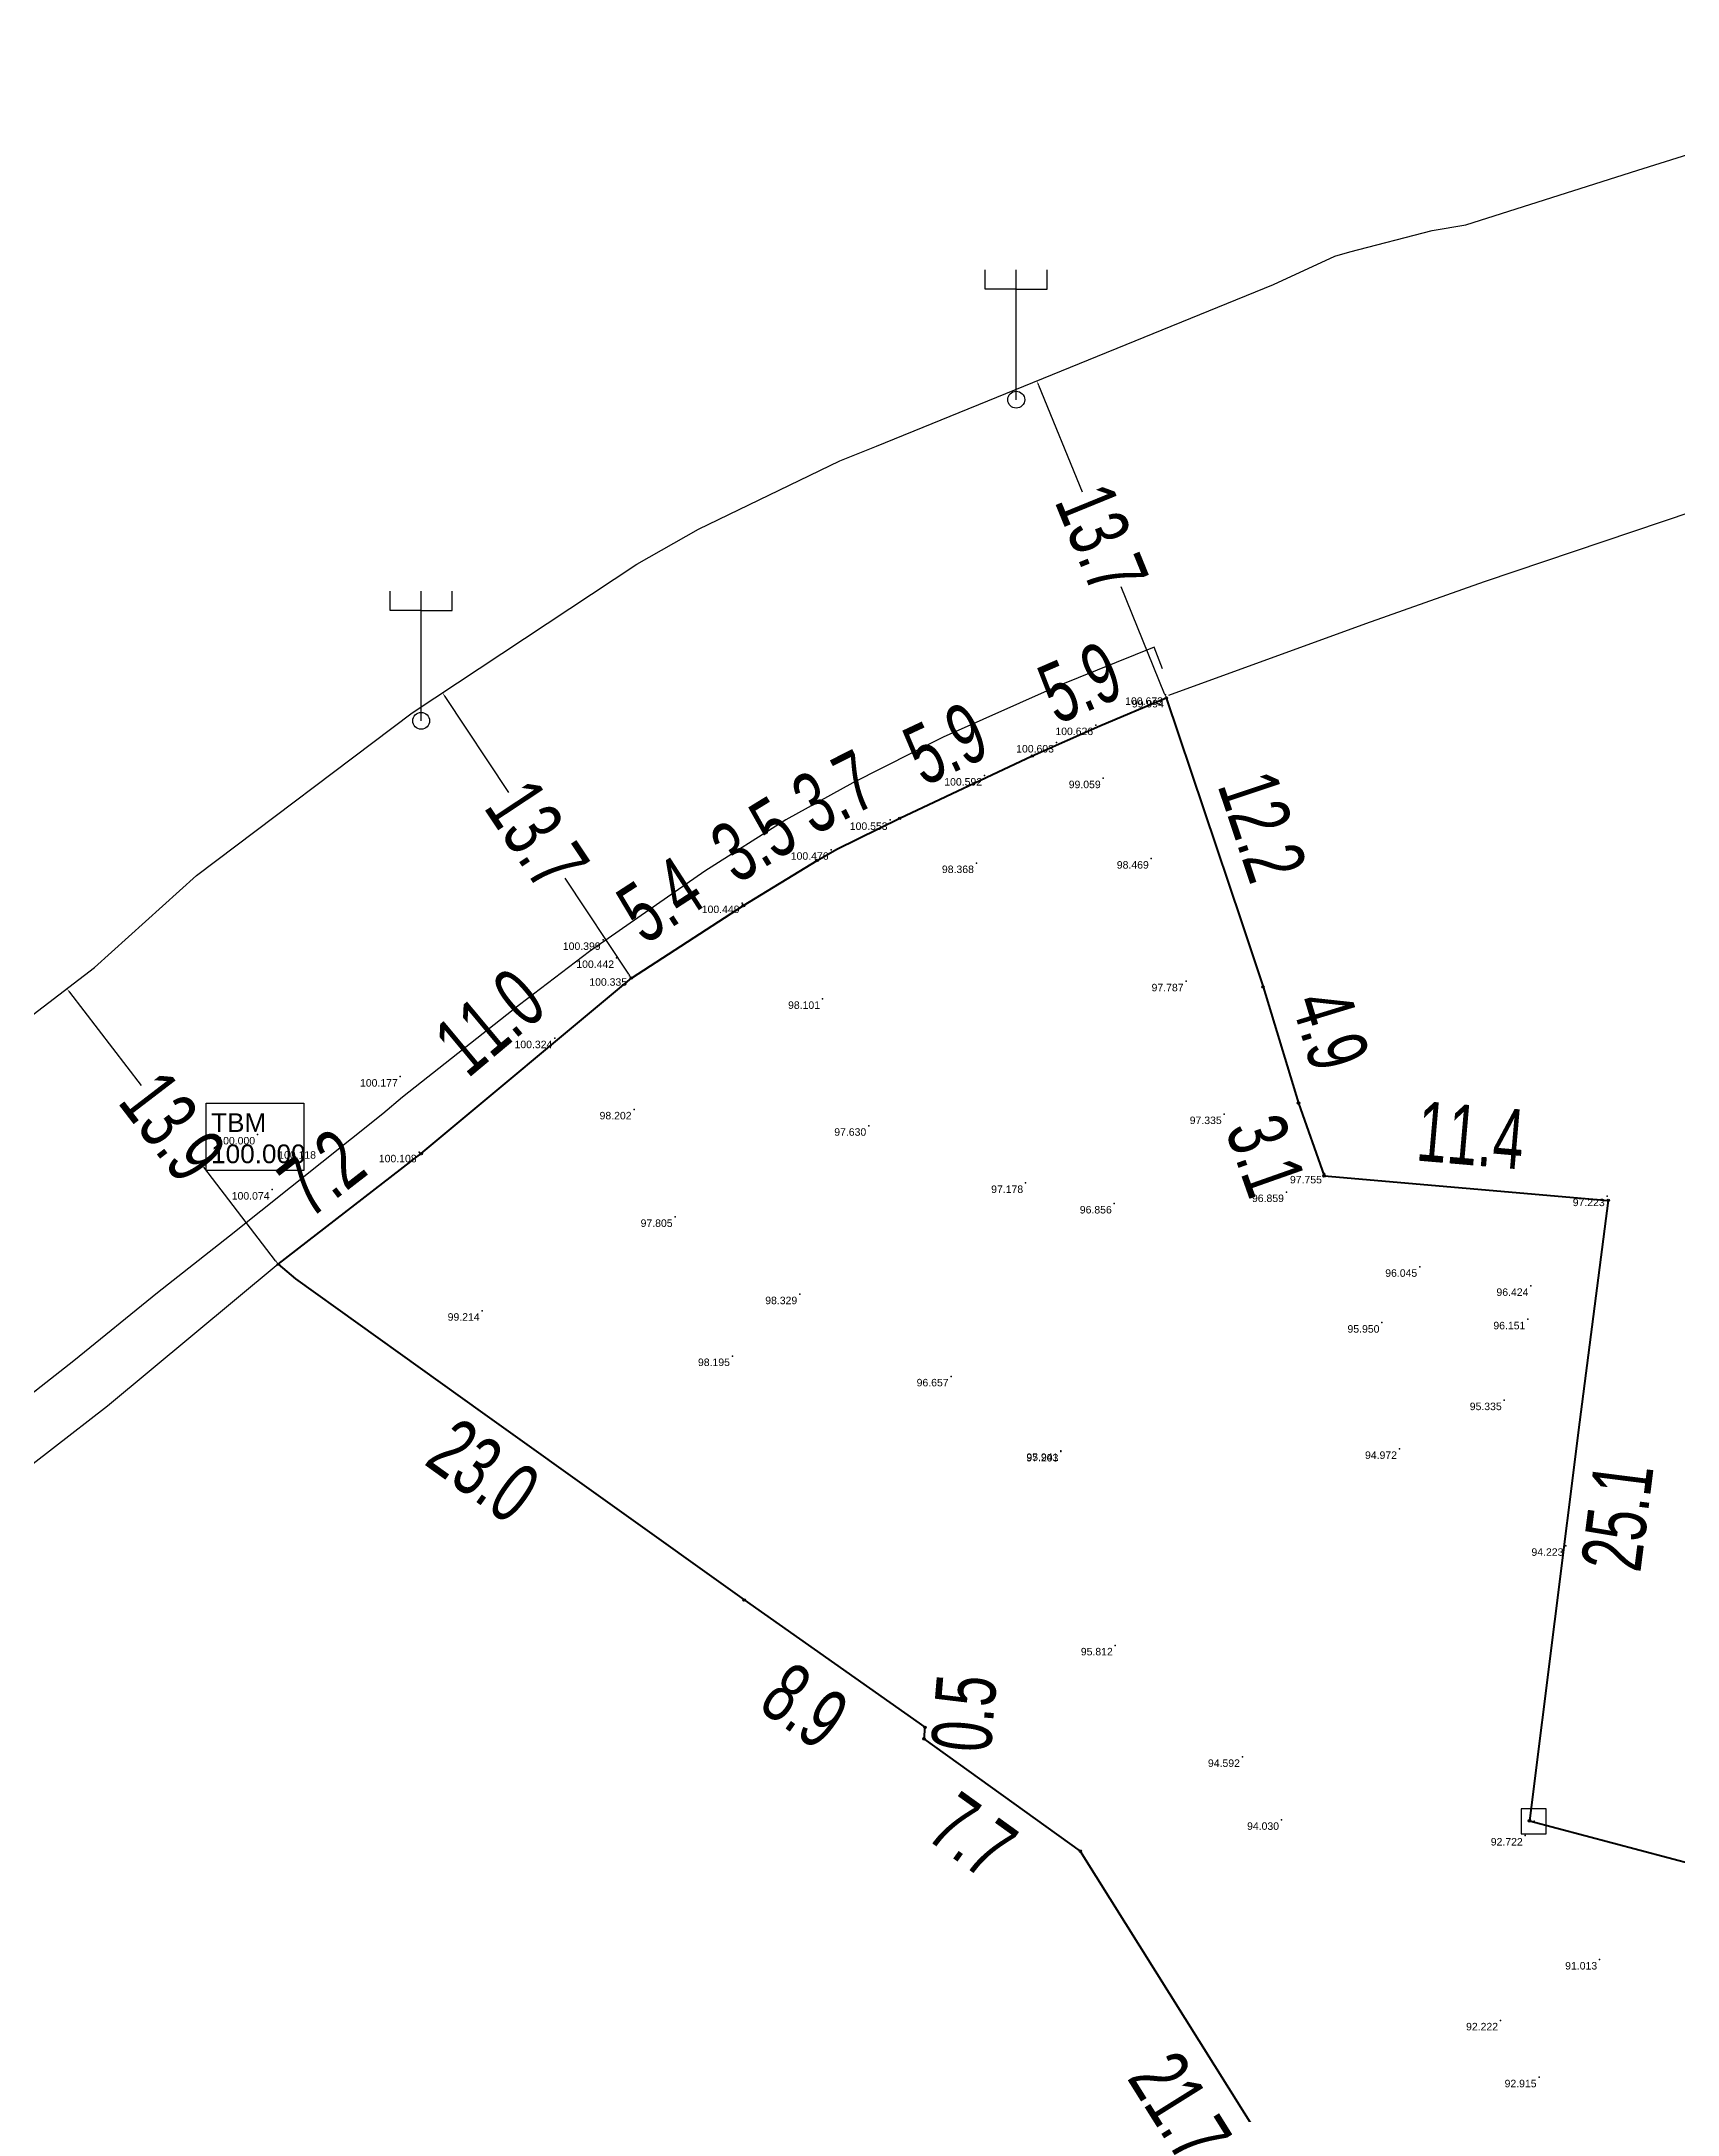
# Model space of a CAD drawing. Header units: millimetres. Extents: x 706139 to 707011, y 753722 to 954403.
# Drawn here: x 706331.9 to 706397.5, y 954308 to 954391.1 of the extents above; entities that cross this region are included whole.
import ezdxf
from ezdxf.enums import TextEntityAlignment as Align

# ---------------------------------------------------------------- set-up
doc = ezdxf.new("R2010")
doc.units = ezdxf.units.MM
doc.linetypes.add('ACAD_ISO02W100', pattern=[15, 12, -3])
doc.linetypes.add('SOLID_LINE', pattern=[0])
doc.layers.add('BD', color=1, linetype='Continuous', lineweight=40)
doc.layers.add('BD SYMBOL', color=7, linetype='Continuous', lineweight=30)
for name, color, linetype in [('dim', 7, 'Continuous'), ('DR', 4, 'ACAD_ISO02W100'), ('EP SYMBOL', 7, 'Continuous'), ('Height', 7, 'Continuous'), ('RD', 5, 'Continuous'), ('SY SYMBOL', 7, 'Continuous')]:
    doc.layers.add(name, color=color, linetype=linetype)
doc.styles.add('DIM', font='ARIALN.TTF', dxfattribs={"width": 0.8, "height": 2.4})
doc.styles.get("Standard").update_dxf_attribs({"font": 'arial.ttf'})
doc.dimstyles.get("Standard").update_dxf_attribs({"dimtxt": 0.18, "dimasz": 0.18, "dimexe": 0.18, "dimexo": 0.0625, "dimgap": 0.09, "dimtad": 0, "dimtih": 1, "dimtoh": 1, "dimdec": 4, "dimzin": 0, "dimdsep": 46, "dimtxsty": 'Standard', "dimcen": 0.09, "dimadec": 0, "dimazin": 0, "dimtfac": 1, "dimtdec": 4, "dimtofl": 0, "dimtmove": 0, "dimatfit": 3, "dimfxl": 1, "dimtolj": 1, "dimtzin": 0, "dimarcsym": 0})

# ---------------------------------------------------------------- blocks, each defined once
blk = doc.blocks.new('BD')
at = {"linetype": 'ByBlock'}
for p, q in [((-0.037, -0.034), (0.037, 0.034)), ((-0.035, 0.035), (0.035, -0.035))]:
    blk.add_line(p, q, dxfattribs=at)
blk.add_circle((0, 0), 0.05)
blk.add_point((0, 0))
blk = doc.blocks.new('EP')
at = {"color": 6}
for p, q in [((-0.415, 1.477), (-0.415, 1.736)), ((0, 1.477), (0, 1.736)), ((0.415, 1.477), (0.415, 1.736)), ((0, 1.477), (-0.415, 1.477)), ((0, 0), (0, 1.477)), ((0, 1.477), (0.415, 1.477))]:
    blk.add_line(p, q, dxfattribs=at)
blk.add_circle((0, 0), 0.113, dxfattribs=at)
blk = doc.blocks.new('SYSTONE')
at = {"color": 6}
blk.add_polyline3d([(-0.256, -0.003, 0), (-0.256, -0.253, 0), (0.244, -0.253, 0), (0.244, 0.247, 0), (-0.256, 0.247, 0), (-0.256, -0.003, 0)], close=True, dxfattribs=at)
blk.add_point((0, 0), dxfattribs=at)
blk = doc.blocks.new('*D4')
at = {"layer": 'Defpoints', "color": 0, "transparency": 16777216}
for p in [(707594.826, 954316.781), (707595.955, 954315.325), (707590.229, 954310.886)]:
    blk.add_point(p, dxfattribs=at)
at = {"layer": 'dim', "color": 0, "transparency": 16777216, "insert": (707591.963, 954314.562), "char_height": 2.4, "attachment_point": 5, "rotation": 37.78412, "style": 'DIM'}
blk.add_mtext('\\A1;7.2', dxfattribs=at)
blk = doc.blocks.new('*D5')
at = {"layer": 'Defpoints', "color": 0, "transparency": 16777216}
for p in [(707602.916, 954324.118), (707604.38, 954322.366), (707595.955, 954315.325)]:
    blk.add_point(p, dxfattribs=at)
at = {"layer": 'dim', "color": 0, "transparency": 16777216, "insert": (707598.703, 954320.598), "char_height": 2.4, "attachment_point": 5, "rotation": 39.88642, "style": 'DIM'}
blk.add_mtext('\\A1;11.0', dxfattribs=at)
blk = doc.blocks.new('*D6')
at = {"layer": 'Defpoints', "color": 0, "transparency": 16777216}
for p in [(707607.787, 954326.952), (707608.873, 954325.274), (707604.38, 954322.366)]:
    blk.add_point(p, dxfattribs=at)
at = {"layer": 'dim', "color": 0, "transparency": 16777216, "insert": (707605.54, 954325.498), "char_height": 2.4, "attachment_point": 5, "rotation": 32.91212, "style": 'DIM'}
blk.add_mtext('\\A1;5.4', dxfattribs=at)
blk = doc.blocks.new('*D7')
at = {"layer": 'Defpoints', "color": 0, "transparency": 16777216}
for p in [(707610.761, 954328.822), (707611.826, 954327.086), (707608.873, 954325.274)]:
    blk.add_point(p, dxfattribs=at)
at = {"layer": 'dim', "color": 0, "transparency": 16777216, "insert": (707609.284, 954327.916), "char_height": 2.4, "attachment_point": 5, "rotation": 31.53383, "style": 'DIM'}
blk.add_mtext('\\A1;3.5', dxfattribs=at)
blk = doc.blocks.new('*D8')
at = {"layer": 'Defpoints', "color": 0, "transparency": 16777216}
for p in [(707614.17, 954330.664), (707615.134, 954328.772), (707611.826, 954327.086)]:
    blk.add_point(p, dxfattribs=at)
at = {"layer": 'dim', "color": 0, "transparency": 16777216, "insert": (707612.516, 954329.821), "char_height": 2.4, "attachment_point": 5, "rotation": 27.00673, "style": 'DIM'}
blk.add_mtext('\\A1;3.7', dxfattribs=at)
blk = doc.blocks.new('*D9')
at = {"layer": 'Defpoints', "color": 0, "transparency": 16777216}
for p in [(707619.632, 954333.008), (707620.449, 954331.271), (707615.134, 954328.772)]:
    blk.add_point(p, dxfattribs=at)
at = {"layer": 'dim', "color": 0, "transparency": 16777216, "insert": (707616.975, 954331.758), "char_height": 2.4, "attachment_point": 5, "rotation": 25.18191, "style": 'DIM'}
blk.add_mtext('\\A1;5.9', dxfattribs=at)
blk = doc.blocks.new('*D10')
at = {"layer": 'Defpoints', "color": 0, "transparency": 16777216}
for p in [(707625.05, 954335.374), (707625.819, 954333.601), (707620.449, 954331.271)]:
    blk.add_point(p, dxfattribs=at)
at = {"layer": 'dim', "color": 0, "transparency": 16777216, "insert": (707622.365, 954334.209), "char_height": 2.4, "attachment_point": 5, "rotation": 23.45342, "style": 'DIM'}
blk.add_mtext('\\A1;5.9', dxfattribs=at)
blk = doc.blocks.new('*D11')
at = {"layer": 'Defpoints', "color": 0, "transparency": 16777216}
for p in [(707625.819, 954333.601), (707631.614, 954322.651), (707629.696, 954322.009)]:
    blk.add_point(p, dxfattribs=at)
at = {"layer": 'dim', "color": 0, "transparency": 16777216, "insert": (707629.676, 954328.447), "char_height": 2.4, "attachment_point": 5, "rotation": 288.49074, "style": 'DIM'}
blk.add_mtext('\\A1;12.2', dxfattribs=at)
blk = doc.blocks.new('*D12')
at = {"layer": 'Defpoints', "color": 0, "transparency": 16777216}
for p in [(707629.696, 954322.009), (707633.106, 954317.96), (707631.117, 954317.353)]:
    blk.add_point(p, dxfattribs=at)
at = {"layer": 'dim', "color": 0, "transparency": 16777216, "insert": (707632.395, 954320.288), "char_height": 2.4, "attachment_point": 5, "rotation": 286.97206, "style": 'DIM'}
blk.add_mtext('\\A1;4.9', dxfattribs=at)
blk = doc.blocks.new('*D13')
at = {"layer": 'Defpoints', "color": 0, "transparency": 16777216}
for p in [(707631.117, 954317.353), (707632.146, 954314.434), (707630.309, 954313.787)]:
    blk.add_point(p, dxfattribs=at)
at = {"layer": 'dim', "color": 0, "transparency": 16777216, "insert": (707629.794, 954315.246), "char_height": 2.4, "attachment_point": 5, "rotation": 289.41847, "style": 'DIM'}
blk.add_mtext('\\A1;3.1', dxfattribs=at)
blk = doc.blocks.new('*D14')
at = {"layer": 'Defpoints', "color": 0, "transparency": 16777216}
for p in [(707643.719, 954315.575), (707632.146, 954314.434), (707643.536, 954313.451)]:
    blk.add_point(p, dxfattribs=at)
at = {"layer": 'dim', "color": 0, "transparency": 16777216, "insert": (707638.024, 954316.066), "char_height": 2.4, "attachment_point": 5, "rotation": 355.06738, "style": 'DIM'}
blk.add_mtext('\\A1;11.4', dxfattribs=at)
blk = doc.blocks.new('*D15')
at = {"layer": 'Defpoints', "color": 0, "transparency": 16777216}
for p in [(707643.536, 954313.451), (707640.377, 954288.57), (707642.332, 954288.322)]:
    blk.add_point(p, dxfattribs=at)
at = {"layer": 'dim', "color": 0, "transparency": 16777216, "insert": (707643.912, 954300.762), "char_height": 2.4, "attachment_point": 5, "rotation": 82.76419, "style": 'DIM'}
blk.add_mtext('\\A1;25.1', dxfattribs=at)
blk = doc.blocks.new('*D16')
at = {"layer": 'Defpoints', "color": 0, "transparency": 16777216}
for p in [(707640.377, 954288.57), (707681.349, 954279.824), (707680.815, 954277.815)]:
    blk.add_point(p, dxfattribs=at)
at = {"layer": 'dim', "color": 0, "transparency": 16777216, "insert": (707661.13, 954285.202), "char_height": 2.4, "attachment_point": 5, "rotation": 345.10625, "style": 'DIM'}
blk.add_mtext('\\A1;41.8', dxfattribs=at)
blk = doc.blocks.new('*D251')
at = {"layer": 'Defpoints', "color": 0, "transparency": 16777216}
for p in [(707622.373, 954287.356), (707620.624, 954286.262), (707633.864, 954268.995)]:
    blk.add_point(p, dxfattribs=at)
at = {"layer": 'dim', "color": 0, "transparency": 16777216, "insert": (707626.37, 954277.081), "char_height": 2.4, "attachment_point": 5, "rotation": 302.03987, "style": 'DIM'}
blk.add_mtext('\\A1;21.7', dxfattribs=at)
blk = doc.blocks.new('*D252')
at = {"layer": 'Defpoints', "color": 0, "transparency": 16777216}
for p in [(707616.108, 954291.86), (707614.933, 954290.226), (707622.373, 954287.356)]:
    blk.add_point(p, dxfattribs=at)
at = {"layer": 'dim', "color": 0, "transparency": 16777216, "insert": (707618.065, 954287.974), "char_height": 2.4, "attachment_point": 5, "rotation": 324.28709, "style": 'DIM'}
blk.add_mtext('\\A1;7.7', dxfattribs=at)
blk = doc.blocks.new('*D253')
at = {"layer": 'Defpoints', "color": 0, "transparency": 16777216}
for p in [(707616.108, 954291.86), (707616.146, 954292.322), (707617.985, 954292.171)]:
    blk.add_point(p, dxfattribs=at)
at = {"layer": 'dim', "color": 0, "transparency": 16777216, "insert": (707617.72, 954292.883), "char_height": 2.4, "attachment_point": 5, "rotation": 85.29794, "style": 'DIM'}
blk.add_mtext('\\A1;0.5', dxfattribs=at)
blk = doc.blocks.new('*D254')
at = {"layer": 'Defpoints', "color": 0, "transparency": 16777216}
for p in [(707608.9, 954297.426), (707607.703, 954295.728), (707616.146, 954292.322)]:
    blk.add_point(p, dxfattribs=at)
at = {"layer": 'dim', "color": 0, "transparency": 16777216, "insert": (707611.326, 954293.176), "char_height": 2.4, "attachment_point": 5, "rotation": 324.83957, "style": 'DIM'}
blk.add_mtext('\\A1;8.9', dxfattribs=at)
blk = doc.blocks.new('*D255')
at = {"layer": 'Defpoints', "color": 0, "transparency": 16777216}
for p in [(707590.229, 954310.886), (707589.113, 954309.338), (707608.9, 954297.426)]:
    blk.add_point(p, dxfattribs=at)
at = {"layer": 'dim', "color": 0, "transparency": 16777216, "insert": (707598.448, 954302.608), "char_height": 2.4, "attachment_point": 5, "rotation": 324.21201, "style": 'DIM'}
blk.add_mtext('\\A1;23.0', dxfattribs=at)
blk = doc.blocks.new('*D491')
at = {"layer": 'Defpoints', "color": 0, "transparency": 16777216}
for p in [(707620.633, 954346.313), (707620.633, 954346.313), (707625.819, 954333.601)]:
    blk.add_point(p, dxfattribs=at)
at = {"layer": 'dim', "color": 0, "lineweight": -2, "transparency": 16777216}
for p, q in [((707620.701, 954346.146), (707622.447, 954341.865)), ((707625.751, 954333.768), (707624.004, 954338.049))]:
    blk.add_line(p, q, dxfattribs=at)
at = {"layer": 'dim', "color": 0, "transparency": 16777216}
for points in [[(707620.728, 954346.158), (707620.673, 954346.135), (707620.633, 954346.313)], [(707625.779, 954333.779), (707625.723, 954333.756), (707625.819, 954333.601)]]:
    blk.add_solid(points, dxfattribs=at)
at = {"layer": 'dim', "color": 0, "transparency": 16777216, "insert": (707623.226, 954339.957), "char_height": 2.4, "attachment_point": 5, "rotation": 292.19655, "style": 'DIM'}
blk.add_mtext('\\A1;13.7', dxfattribs=at)
blk = doc.blocks.new('*D492')
at = {"layer": 'Defpoints', "color": 0, "transparency": 16777216}
for p in [(707581.753, 954321.941), (707581.753, 954321.941), (707590.229, 954310.886)]:
    blk.add_point(p, dxfattribs=at)
at = {"layer": 'dim', "color": 0, "lineweight": -2, "transparency": 16777216}
for p, q in [((707581.862, 954321.798), (707584.735, 954318.051)), ((707590.119, 954311.029), (707587.246, 954314.776))]:
    blk.add_line(p, q, dxfattribs=at)
at = {"layer": 'dim', "color": 0, "transparency": 16777216}
for points in [[(707581.886, 954321.816), (707581.838, 954321.78), (707581.753, 954321.941)], [(707590.143, 954311.047), (707590.095, 954311.011), (707590.229, 954310.886)]]:
    blk.add_solid(points, dxfattribs=at)
at = {"layer": 'dim', "color": 0, "transparency": 16777216, "insert": (707585.991, 954316.413), "char_height": 2.4, "attachment_point": 5, "rotation": 307.47982, "style": 'DIM'}
blk.add_mtext('\\A1;13.9', dxfattribs=at)
blk = doc.blocks.new('*D493')
at = {"layer": 'Defpoints', "color": 0, "transparency": 16777216}
for p in [(707596.807, 954333.81), (707596.807, 954333.81), (707604.38, 954322.366)]:
    blk.add_point(p, dxfattribs=at)
at = {"layer": 'dim', "color": 0, "lineweight": -2, "transparency": 16777216}
for p, q in [((707596.906, 954333.66), (707599.456, 954329.806)), ((707604.28, 954322.516), (707601.73, 954326.37))]:
    blk.add_line(p, q, dxfattribs=at)
at = {"layer": 'dim', "color": 0, "transparency": 16777216}
for points in [[(707596.931, 954333.676), (707596.881, 954333.643), (707596.807, 954333.81)], [(707604.305, 954322.533), (707604.255, 954322.5), (707604.38, 954322.366)]]:
    blk.add_solid(points, dxfattribs=at)
at = {"layer": 'dim', "color": 0, "transparency": 16777216, "insert": (707600.593, 954328.088), "char_height": 2.4, "attachment_point": 5, "rotation": 303.49421, "style": 'DIM'}
blk.add_mtext('\\A1;13.7', dxfattribs=at)
blk = doc.blocks.new('FGHFGH')
at = {"layer": 'BD'}
for p, q in [((707623.14874, 954332.4772), (707625.81921, 954333.60116)), ((707625.81921, 954333.60116), (707628.83174, 954324.6192)), ((707620.44874, 954331.2712), (707623.14874, 954332.4772)), ((707615.13374, 954328.7722), (707620.44874, 954331.2712)), ((707612.61774, 954327.5282), (707615.13374, 954328.7722)), ((707611.82574, 954327.0862), (707612.61774, 954327.5282)), ((707608.87274, 954325.2742), (707611.82574, 954327.0862)), ((707604.37974, 954322.3662), (707608.87274, 954325.2742)), ((707628.83174, 954324.6192), (707629.69574, 954322.0092)), ((707595.95474, 954315.3252), (707604.37974, 954322.3662)), ((707629.69574, 954322.0092), (707631.11674, 954317.3532)), ((707631.11674, 954317.3532), (707632.14574, 954314.4342)), ((707590.22874, 954310.8862), (707595.95474, 954315.3252)), ((707632.14574, 954314.4342), (707643.53574, 954313.4512)), ((707643.53574, 954313.4512), (707642.37474, 954304.5582)), ((707590.22874, 954310.8862), (707590.92174, 954310.3102)), ((707590.92174, 954310.3102), (707598.40974, 954304.9342)), ((707598.40974, 954304.9342), (707608.89974, 954297.4262)), ((707642.37474, 954304.5582), (707640.37674, 954288.5702)), ((707608.89974, 954297.4262), (707616.14574, 954292.3222)), ((707616.14574, 954292.3222), (707616.10774, 954291.8602)), ((707616.10774, 954291.8602), (707622.37274, 954287.3562)), ((707640.37674, 954288.5702), (707680.81474, 954277.8152)), ((707622.37274, 954287.3562), (707633.86374, 954268.9952))]:
    blk.add_line(p, q, dxfattribs=at)
at = {"layer": 'DR'}
for p, q in [((707625.32874, 954335.6332), (707621.52274, 954334.0982)), ((707625.66574, 954334.7652), (707625.32874, 954335.6332)), ((707621.52274, 954334.0982), (707616.87674, 954332.0202)), ((707616.87674, 954332.0202), (707613.26174, 954330.2012)), ((707613.26174, 954330.2012), (707610.57574, 954328.7082)), ((707610.57574, 954328.7082), (707607.32474, 954326.6532)), ((707607.32474, 954326.6532), (707602.70274, 954323.4352)), ((707602.70274, 954323.4352), (707599.89774, 954321.2962)), ((707599.89774, 954321.2962), (707595.20874, 954317.5932)), ((707595.20874, 954317.5932), (707594.41474, 954316.9182)), ((707594.41474, 954316.9182), (707588.27274, 954312.0132)), ((707588.27274, 954312.0132), (707585.38974, 954309.7412)), ((707585.38974, 954309.7412), (707582.03474, 954307.0192)), ((707582.03474, 954307.0192), (707578.82574, 954304.5012))]:
    blk.add_line(p, q, dxfattribs=at)
at = {"layer": 'RD'}
for p, q in [((707644.72274, 954354.7592), (707661.07674, 954359.9242)), ((707637.82674, 954352.5652), (707644.72274, 954354.7592)), ((707633.18074, 954351.4842), (707636.47374, 954352.3442)), ((707636.47374, 954352.3442), (707637.82674, 954352.5652)), ((707632.57374, 954351.3132), (707633.18074, 954351.4842)), ((707630.11074, 954350.1802), (707632.57374, 954351.3132)), ((707614.20474, 954343.6902), (707630.11074, 954350.1802)), ((707612.73774, 954343.1072), (707614.20474, 954343.6902)), ((707607.07474, 954340.3722), (707612.73774, 954343.1072)), ((707646.91774, 954341.0752), (707638.56074, 954338.2602)), ((707604.59274, 954338.9622), (707607.07474, 954340.3722)), ((707595.59374, 954333.0072), (707604.59274, 954338.9622)), ((707638.56074, 954338.2602), (707633.80174, 954336.5752)), ((707633.80174, 954336.5752), (707625.91174, 954333.6902)), ((707586.94774, 954326.4782), (707595.59374, 954333.0072)), ((707582.86174, 954322.7912), (707586.94774, 954326.4782)), ((707568.99574, 954312.1592), (707582.86174, 954322.7912)), ((707590.22874, 954310.8862), (707583.38374, 954305.1962)), ((707583.38374, 954305.1962), (707573.64074, 954297.6442))]:
    blk.add_line(p, q, dxfattribs=at)
at = {"layer": 'BD SYMBOL'}
for p in [(707625.81921, 954333.60116), (707620.44874, 954331.2712), (707615.13374, 954328.7722), (707611.82574, 954327.0862), (707608.87274, 954325.2742), (707604.37974, 954322.3662), (707629.69574, 954322.0092), (707631.11674, 954317.3532), (707595.95474, 954315.3252), (707632.14574, 954314.4342), (707643.53574, 954313.4512), (707590.22874, 954310.8862), (707608.89974, 954297.4262), (707616.10774, 954291.8602), (707616.14574, 954292.3222), (707640.37674, 954288.5702), (707622.37274, 954287.3562)]:
    blk.add_blockref('BD', p, dxfattribs=at)
at = {"layer": 'EP SYMBOL', "xscale": 3, "yscale": 3, "zscale": 3}
for p in [(707619.80374, 954345.5592), (707595.95274, 954332.6792)]:
    blk.add_blockref('EP', p, dxfattribs=at)
at = {"layer": 'SY SYMBOL', "xscale": 2, "yscale": 2, "zscale": 2}
blk.add_blockref('SYSTONE', (707640.56074, 954288.5532), dxfattribs=at)
at = {"layer": 'dim'}
for p1, p2, picture, middle in [((707625.819206, 954333.601161), (707620.63254, 954346.312889), '*D491', (707623.225873, 954339.957025)), ((707604.37974, 954322.3662), (707596.80691, 954333.81001), '*D493', (707600.59332, 954328.08811)), ((707590.22874, 954310.8862), (707581.75252, 954321.94069), '*D492', (707585.99063, 954316.41345))]:
    dim = blk.add_aligned_dim(p1=p1, p2=p2, distance=0, dimstyle='Standard', override={"dimsd1": 0, "dimsd2": 0}, dxfattribs=at)
    dim.commit()
    dim.dimension.update_dxf_attribs({"geometry": picture, "text_midpoint": middle})
for p1, p2, distance, picture, middle in [((707620.44874, 954331.2712), (707625.81921, 954333.60116), 1.93213, '*D10', (707622.36498, 954334.20868)), ((707615.13374, 954328.7722), (707620.44874, 954331.2712), 1.91888, '*D9', (707616.97477, 954331.75822)), ((707625.81921, 954333.60116), (707629.69574, 954322.0092), 2.02286, '*D11', (707629.67591, 954328.44674)), ((707611.82574, 954327.0862), (707615.13374, 954328.7722), 2.12324, '*D8', (707612.51559, 954329.82091)), ((707608.87274, 954325.2742), (707611.82574, 954327.0862), 2.03623, '*D7', (707609.28428, 954327.91575)), ((707604.37974, 954322.3662), (707608.87274, 954325.2742), 1.99879, '*D6', (707605.54019, 954325.49819)), ((707595.95474, 954315.3252), (707604.37974, 954322.3662), 2.28327, '*D5', (707598.70305, 954320.59769)), ((707629.69574, 954322.0092), (707631.11674, 954317.3532), 2.07974, '*D12', (707632.3954, 954320.28829)), ((707631.11674, 954317.3532), (707632.14574, 954314.4342), -1.94768, '*D13', (707629.79435, 954315.24617)), ((707632.14574, 954314.4342), (707643.53574, 954313.4512), 2.13122, '*D14', (707638.02399, 954316.06603)), ((707590.22874, 954310.8862), (707595.95474, 954315.3252), 1.84239, '*D4', (707591.96293, 954314.56179)), ((707643.53574, 954313.4512), (707640.37674, 954288.5702), 1.97112, '*D15', (707643.91166, 954300.76244)), ((707608.89974, 954297.4262), (707590.22874, 954310.8862), 1.9087, '*D255', (707598.44805, 954302.60789)), ((707616.14574, 954292.3222), (707608.89974, 954297.4262), 2.07732, '*D254', (707611.32648, 954293.17591)), ((707622.37274, 954287.3562), (707616.10774, 954291.8602), 2.01267, '*D252', (707618.0654, 954287.97402)), ((707640.37674, 954288.5702), (707680.81474, 954277.8152), 2.07872, '*D16', (707661.13003, 954285.20159)), ((707633.86374, 954268.9952), (707622.37274, 954287.3562), 2.06264, '*D251', (707626.36978, 954277.08145))]:
    dim = blk.add_aligned_dim(p1=p1, p2=p2, distance=distance, dimstyle='Standard', dxfattribs=at)
    dim.commit()
    dim.dimension.update_dxf_attribs({"geometry": picture, "text_midpoint": middle})
dim = blk.add_linear_dim(base=(707617.98466, 954292.17095), p1=(707616.10774, 954291.8602), p2=(707616.14574, 954292.3222), angle=85.2979446, dimstyle='Standard', dxfattribs=at)
dim.commit()
dim.dimension.update_dxf_attribs({"geometry": '*D253', "text_midpoint": (707617.71957, 954292.88275), "dimtype": 129})

msp = doc.modelspace()

# ---------------------------------------------------------------- linework, layer by layer
msp.add_lwpolyline([(706338.5223, 954348.5632), (706342.4306, 954348.5632), (706342.4306, 954345.8621), (706338.5223, 954345.8621)], close=True)
at = {"color": 0, "linetype": 'SOLID_LINE'}
for p in [(706376.9648, 954364.9377, 100.6732), (706376.9648, 954364.9377, 100.6732), (706376.9648, 954364.9377, 100.6732), (706377.0005, 954364.8335, 99.9943), (706377.0005, 954364.8335, 99.9943), (706377.0005, 954364.8335, 99.9943), (706374.1677, 954363.7248, 100.6257), (706374.1677, 954363.7248, 100.6257), (706374.1677, 954363.7248, 100.6257), (706372.5963, 954363.0268, 100.6029), (706372.5963, 954363.0268, 100.6029), (706372.5963, 954363.0268, 100.6029), (706369.7146, 954361.7005, 100.5922), (706369.7146, 954361.7005, 100.5922), (706369.7146, 954361.7005, 100.5922), (706374.4696, 954361.5961, 99.0588), (706374.4696, 954361.5961, 99.0588), (706374.4696, 954361.5961, 99.0588), (706365.9272, 954359.9232, 100.553), (706365.9272, 954359.9232, 100.553), (706365.9272, 954359.9232, 100.553), (706363.5623, 954358.7254, 100.476), (706363.5623, 954358.7254, 100.476), (706363.5623, 954358.7254, 100.476), (706369.3873, 954358.1935, 98.3683), (706369.3873, 954358.1935, 98.3683), (706369.3873, 954358.1935, 98.3683), (706376.3974, 954358.3704, 98.4688), (706376.3974, 954358.3704, 98.4688), (706376.3974, 954358.3704, 98.4688), (706359.9941, 954356.5881, 100.4492), (706359.9941, 954356.5881, 100.4492), (706359.9941, 954356.5881, 100.4492), (706354.4262, 954355.1112, 100.3989), (706354.4262, 954355.1112, 100.3989), (706354.4262, 954355.1112, 100.3989), (706354.9656, 954354.3862, 100.4423), (706354.9656, 954354.3862, 100.4423), (706354.9656, 954354.3862, 100.4423), (706355.4868, 954353.6735, 100.3349), (706355.4868, 954353.6735, 100.3349), (706355.4868, 954353.6735, 100.3349), (706377.7906, 954353.4509, 97.7875), (706377.7906, 954353.4509, 97.7875), (706377.7906, 954353.4509, 97.7875), (706363.2201, 954352.746, 98.1009), (706363.2201, 954352.746, 98.1009), (706363.2201, 954352.746, 98.1009), (706352.49, 954351.1695, 100.3241), (706352.49, 954351.1695, 100.3241), (706352.49, 954351.1695, 100.3241), (706346.2964, 954349.6283, 100.1768), (706346.2964, 954349.6283, 100.1768), (706346.2964, 954349.6283, 100.1768), (706355.6663, 954348.3157, 98.202), (706355.6663, 954348.3157, 98.202), (706355.6663, 954348.3157, 98.202), (706340.577, 954347.31, 100), (706340.577, 954347.31, 100), (706340.577, 954347.31, 100), (706365.0725, 954347.6584, 97.6298), (706365.0725, 954347.6584, 97.6298), (706365.0725, 954347.6584, 97.6298), (706379.3194, 954348.1268, 97.3352), (706379.3194, 954348.1268, 97.3352), (706379.3194, 954348.1268, 97.3352), (706343.0171, 954346.7378, 100.1175), (706343.0171, 954346.7378, 100.1175), (706343.0171, 954346.7378, 100.1175), (706347.0511, 954346.594, 100.1077), (706347.0511, 954346.594, 100.1077), (706347.0511, 954346.594, 100.1077), (706383.3364, 954345.7484, 97.7546), (706383.3364, 954345.7484, 97.7546), (706383.3364, 954345.7484, 97.7546), (706341.1555, 954345.0978, 100.0738), (706341.1555, 954345.0978, 100.0738), (706341.1555, 954345.0978, 100.0738), (706371.3613, 954345.364, 97.1777), (706371.3613, 954345.364, 97.1777), (706371.3613, 954345.364, 97.1777), (706381.8138, 954345.0005, 96.8592), (706381.8138, 954345.0005, 96.8592), (706381.8138, 954345.0005, 96.8592), (706394.6707, 954344.8363, 97.2231), (706394.6707, 954344.8363, 97.2231), (706394.6707, 954344.8363, 97.2231), (706357.3106, 954344.0037, 97.8052), (706357.3106, 954344.0037, 97.8052), (706357.3106, 954344.0037, 97.8052), (706374.9136, 954344.5411, 96.8563), (706374.9136, 954344.5411, 96.8563), (706374.9136, 954344.5411, 96.8563), (706387.156, 954342.0025, 96.0453), (706387.156, 954342.0025, 96.0453), (706387.156, 954342.0025, 96.0453), (706362.3059, 954340.904, 98.3287), (706362.3059, 954340.904, 98.3287), (706362.3059, 954340.904, 98.3287), (706391.6134, 954341.237, 96.4241), (706391.6134, 954341.237, 96.4241), (706391.6134, 954341.237, 96.4241), (706349.5772, 954340.242, 99.2138), (706349.5772, 954340.242, 99.2138), (706349.5772, 954340.242, 99.2138), (706391.4895, 954339.8968, 96.1515), (706391.4895, 954339.8968, 96.1515), (706391.4895, 954339.8968, 96.1515), (706385.6428, 954339.7631, 95.9503), (706385.6428, 954339.7631, 95.9503), (706385.6428, 954339.7631, 95.9503), (706359.6089, 954338.4242, 98.1955), (706359.6089, 954338.4242, 98.1955), (706359.6089, 954338.4242, 98.1955), (706368.3737, 954337.6095, 96.657), (706368.3737, 954337.6095, 96.657), (706368.3737, 954337.6095, 96.657), (706390.5425, 954336.6549, 95.3348), (706390.5425, 954336.6549, 95.3348), (706390.5425, 954336.6549, 95.3348), (706372.7711, 954334.5972, 97.2028), (706372.7711, 954334.5972, 97.2028), (706372.7711, 954334.5972, 97.2028), (706372.7727, 954334.6183, 95.9406), (706372.7727, 954334.6183, 95.9406), (706372.7727, 954334.6183, 95.9406), (706386.3449, 954334.6994, 94.9721), (706386.3449, 954334.6994, 94.9721), (706386.3449, 954334.6994, 94.9721), (706393.0158, 954330.8132, 94.2233), (706393.0158, 954330.8132, 94.2233), (706393.0158, 954330.8132, 94.2233), (706374.954, 954326.8215, 95.8119), (706374.954, 954326.8215, 95.8119), (706374.954, 954326.8215, 95.8119), (706380.0496, 954322.3483, 94.5918), (706380.0496, 954322.3483, 94.5918), (706380.0496, 954322.3483, 94.5918), (706381.6172, 954319.8243, 94.0304), (706381.6172, 954319.8243, 94.0304), (706381.6172, 954319.8243, 94.0304), (706391.386, 954319.1956, 92.7222), (706391.386, 954319.1956, 92.7222), (706391.386, 954319.1956, 92.7222), (706394.3679, 954314.2231, 91.0131), (706394.3679, 954314.2231, 91.0131), (706394.3679, 954314.2231, 91.0131), (706390.3955, 954311.7838, 92.2221), (706390.3955, 954311.7838, 92.2221), (706390.3955, 954311.7838, 92.2221), (706391.9394, 954309.5015, 92.9146), (706391.9394, 954309.5015, 92.9146), (706391.9394, 954309.5015, 92.9146)]:
    msp.add_point(p, dxfattribs=at)

# ---------------------------------------------------------------- block references
msp.add_blockref('FGHFGH', (-1248.8207, 31.2158))

# ---------------------------------------------------------------- texts
at = {"insert": (706338.7137, 954348.158), "char_height": 0.75, "attachment_point": 1}
msp.add_mtext_dynamic_manual_height_columns('TBM 100.000', width=3.293021, gutter_width=12.5, heights=[0], dxfattribs=at)
at = {"layer": 'Height', "color": 4, "linetype": 'SOLID_LINE'}
for s, p in [('100.673', (706376.8648, 954364.8377, 100.6732)), ('100.673', (706376.8648, 954364.8377, 100.6732)), ('100.673', (706376.8648, 954364.8377, 100.6732)), ('99.994', (706376.9005, 954364.7335, 99.9943)), ('99.994', (706376.9005, 954364.7335, 99.9943)), ('99.994', (706376.9005, 954364.7335, 99.9943)), ('100.626', (706374.0677, 954363.6248, 100.6257)), ('100.626', (706374.0677, 954363.6248, 100.6257)), ('100.626', (706374.0677, 954363.6248, 100.6257)), ('100.603', (706372.4963, 954362.9268, 100.6029)), ('100.603', (706372.4963, 954362.9268, 100.6029)), ('100.603', (706372.4963, 954362.9268, 100.6029)), ('100.592', (706369.6146, 954361.6005, 100.5922)), ('100.592', (706369.6146, 954361.6005, 100.5922)), ('100.592', (706369.6146, 954361.6005, 100.5922)), ('99.059', (706374.3696, 954361.4961, 99.0588)), ('99.059', (706374.3696, 954361.4961, 99.0588)), ('99.059', (706374.3696, 954361.4961, 99.0588)), ('100.553', (706365.8272, 954359.8232, 100.553)), ('100.553', (706365.8272, 954359.8232, 100.553)), ('100.553', (706365.8272, 954359.8232, 100.553)), ('100.476', (706363.4623, 954358.6254, 100.476)), ('100.476', (706363.4623, 954358.6254, 100.476)), ('100.476', (706363.4623, 954358.6254, 100.476)), ('98.469', (706376.2974, 954358.2704, 98.4688)), ('98.469', (706376.2974, 954358.2704, 98.4688)), ('98.469', (706376.2974, 954358.2704, 98.4688)), ('98.368', (706369.2873, 954358.0935, 98.3683)), ('98.368', (706369.2873, 954358.0935, 98.3683)), ('98.368', (706369.2873, 954358.0935, 98.3683)), ('100.449', (706359.8941, 954356.4881, 100.4492)), ('100.449', (706359.8941, 954356.4881, 100.4492)), ('100.449', (706359.8941, 954356.4881, 100.4492)), ('100.399', (706354.3262, 954355.0112, 100.3989)), ('100.399', (706354.3262, 954355.0112, 100.3989)), ('100.399', (706354.3262, 954355.0112, 100.3989)), ('100.442', (706354.8656, 954354.2862, 100.4423)), ('100.442', (706354.8656, 954354.2862, 100.4423)), ('100.442', (706354.8656, 954354.2862, 100.4423)), ('100.335', (706355.3868, 954353.5735, 100.3349)), ('100.335', (706355.3868, 954353.5735, 100.3349)), ('100.335', (706355.3868, 954353.5735, 100.3349)), ('97.787', (706377.6906, 954353.3509, 97.7875)), ('97.787', (706377.6906, 954353.3509, 97.7875)), ('97.787', (706377.6906, 954353.3509, 97.7875)), ('98.101', (706363.1201, 954352.646, 98.1009)), ('98.101', (706363.1201, 954352.646, 98.1009)), ('98.101', (706363.1201, 954352.646, 98.1009)), ('100.324', (706352.39, 954351.0695, 100.3241)), ('100.324', (706352.39, 954351.0695, 100.3241)), ('100.324', (706352.39, 954351.0695, 100.3241)), ('100.177', (706346.1964, 954349.5283, 100.1768)), ('100.177', (706346.1964, 954349.5283, 100.1768)), ('100.177', (706346.1964, 954349.5283, 100.1768)), ('98.202', (706355.5663, 954348.2157, 98.202)), ('98.202', (706355.5663, 954348.2157, 98.202)), ('98.202', (706355.5663, 954348.2157, 98.202)), ('97.630', (706364.9725, 954347.5584, 97.6298)), ('97.630', (706364.9725, 954347.5584, 97.6298)), ('97.630', (706364.9725, 954347.5584, 97.6298)), ('97.335', (706379.2194, 954348.0268, 97.3352)), ('97.335', (706379.2194, 954348.0268, 97.3352)), ('97.335', (706379.2194, 954348.0268, 97.3352)), ('100.000', (706340.477, 954347.21, 100)), ('100.000', (706340.477, 954347.21, 100)), ('100.000', (706340.477, 954347.21, 100)), ('100.118', (706342.9171, 954346.6378, 100.1175)), ('100.118', (706342.9171, 954346.6378, 100.1175)), ('100.118', (706342.9171, 954346.6378, 100.1175)), ('100.108', (706346.9511, 954346.494, 100.1077)), ('100.108', (706346.9511, 954346.494, 100.1077)), ('100.108', (706346.9511, 954346.494, 100.1077)), ('97.755', (706383.2364, 954345.6484, 97.7546)), ('97.755', (706383.2364, 954345.6484, 97.7546)), ('97.755', (706383.2364, 954345.6484, 97.7546)), ('100.074', (706341.0555, 954344.9978, 100.0738)), ('100.074', (706341.0555, 954344.9978, 100.0738)), ('100.074', (706341.0555, 954344.9978, 100.0738)), ('97.178', (706371.2613, 954345.264, 97.1777)), ('97.178', (706371.2613, 954345.264, 97.1777)), ('97.178', (706371.2613, 954345.264, 97.1777)), ('96.859', (706381.7138, 954344.9005, 96.8592)), ('96.859', (706381.7138, 954344.9005, 96.8592)), ('96.859', (706381.7138, 954344.9005, 96.8592)), ('96.856', (706374.8136, 954344.4411, 96.8563)), ('96.856', (706374.8136, 954344.4411, 96.8563)), ('96.856', (706374.8136, 954344.4411, 96.8563)), ('97.223', (706394.5707, 954344.7363, 97.2231)), ('97.223', (706394.5707, 954344.7363, 97.2231)), ('97.223', (706394.5707, 954344.7363, 97.2231)), ('97.805', (706357.2106, 954343.9037, 97.8052)), ('97.805', (706357.2106, 954343.9037, 97.8052)), ('97.805', (706357.2106, 954343.9037, 97.8052)), ('96.045', (706387.056, 954341.9025, 96.0453)), ('96.045', (706387.056, 954341.9025, 96.0453)), ('96.045', (706387.056, 954341.9025, 96.0453)), ('98.329', (706362.2059, 954340.804, 98.3287)), ('98.329', (706362.2059, 954340.804, 98.3287)), ('98.329', (706362.2059, 954340.804, 98.3287)), ('96.424', (706391.5134, 954341.137, 96.4241)), ('96.424', (706391.5134, 954341.137, 96.4241)), ('96.424', (706391.5134, 954341.137, 96.4241)), ('99.214', (706349.4772, 954340.142, 99.2138)), ('99.214', (706349.4772, 954340.142, 99.2138)), ('99.214', (706349.4772, 954340.142, 99.2138)), ('95.950', (706385.5428, 954339.6631, 95.9503)), ('95.950', (706385.5428, 954339.6631, 95.9503)), ('95.950', (706385.5428, 954339.6631, 95.9503)), ('96.151', (706391.3895, 954339.7968, 96.1515)), ('96.151', (706391.3895, 954339.7968, 96.1515)), ('96.151', (706391.3895, 954339.7968, 96.1515)), ('98.195', (706359.5089, 954338.3242, 98.1955)), ('98.195', (706359.5089, 954338.3242, 98.1955)), ('98.195', (706359.5089, 954338.3242, 98.1955)), ('96.657', (706368.2737, 954337.5095, 96.657)), ('96.657', (706368.2737, 954337.5095, 96.657)), ('96.657', (706368.2737, 954337.5095, 96.657)), ('95.335', (706390.4425, 954336.5549, 95.3348)), ('95.335', (706390.4425, 954336.5549, 95.3348)), ('95.335', (706390.4425, 954336.5549, 95.3348)), ('97.203', (706372.6711, 954334.4972, 97.2028)), ('97.203', (706372.6711, 954334.4972, 97.2028)), ('97.203', (706372.6711, 954334.4972, 97.2028)), ('95.941', (706372.6727, 954334.5183, 95.9406)), ('95.941', (706372.6727, 954334.5183, 95.9406)), ('95.941', (706372.6727, 954334.5183, 95.9406)), ('94.972', (706386.2449, 954334.5994, 94.9721)), ('94.972', (706386.2449, 954334.5994, 94.9721)), ('94.972', (706386.2449, 954334.5994, 94.9721)), ('94.223', (706392.9158, 954330.7132, 94.2233)), ('94.223', (706392.9158, 954330.7132, 94.2233)), ('94.223', (706392.9158, 954330.7132, 94.2233)), ('95.812', (706374.854, 954326.7215, 95.8119)), ('95.812', (706374.854, 954326.7215, 95.8119)), ('95.812', (706374.854, 954326.7215, 95.8119)), ('94.592', (706379.9496, 954322.2483, 94.5918)), ('94.592', (706379.9496, 954322.2483, 94.5918)), ('94.592', (706379.9496, 954322.2483, 94.5918)), ('94.030', (706381.5172, 954319.7243, 94.0304)), ('94.030', (706381.5172, 954319.7243, 94.0304)), ('94.030', (706381.5172, 954319.7243, 94.0304)), ('92.722', (706391.286, 954319.0956, 92.7222)), ('92.722', (706391.286, 954319.0956, 92.7222)), ('92.722', (706391.286, 954319.0956, 92.7222)), ('91.013', (706394.2679, 954314.1231, 91.0131)), ('91.013', (706394.2679, 954314.1231, 91.0131)), ('91.013', (706394.2679, 954314.1231, 91.0131)), ('92.222', (706390.2955, 954311.6838, 92.2221)), ('92.222', (706390.2955, 954311.6838, 92.2221)), ('92.222', (706390.2955, 954311.6838, 92.2221)), ('92.915', (706391.8394, 954309.4015, 92.9146)), ('92.915', (706391.8394, 954309.4015, 92.9146)), ('92.915', (706391.8394, 954309.4015, 92.9146))]:
    msp.add_text(s, height=0.3, dxfattribs=at).set_placement(p, align=Align.TOP_RIGHT)

doc.saveas('drawing.dxf')
